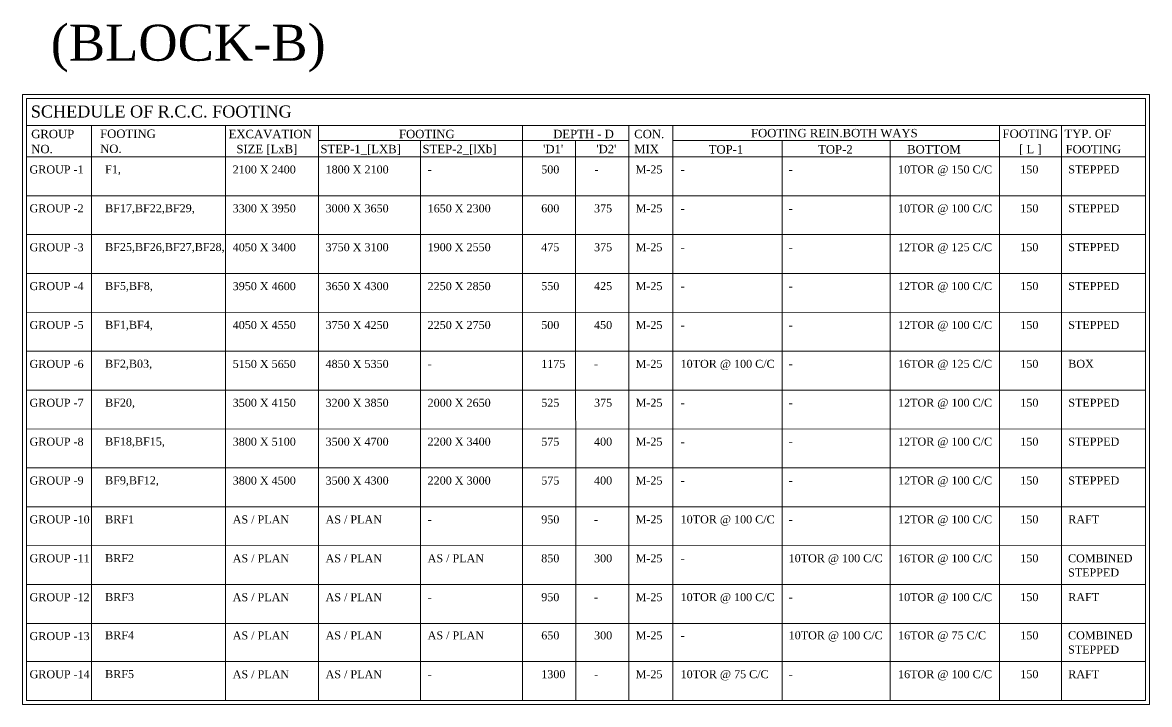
# Model space of a CAD drawing. Header units: inches. Extents: x 10943721 to 11147402, y -2794197 to -2693110.
# Drawn here: x 11049728 to 11063814, y -2713185 to -2704660 of the extents above; entities that cross this region are included whole.
import ezdxf
from ezdxf.enums import TextEntityAlignment as Align

# ---------------------------------------------------------------- set-up
doc = ezdxf.new("R2010")
doc.units = ezdxf.units.IN
doc.header["$LTSCALE"] = 0.5
doc.header["$MEASUREMENT"] = 0
doc.layers.add('S-SHEET', color=251, linetype='Continuous', lineweight=0)
doc.layers.add('S_FOUND-TEXT', color=7, linetype='Continuous', lineweight=0)
doc.styles.add('TEXT', font='times.ttf')

msp = doc.modelspace()

# ---------------------------------------------------------------- linework, layer by layer
at = {"layer": 'S-SHEET', "color": 7}
for p, q in [((11049778, -2705610.7, 0), (11063763.5, -2705609.9, 0)), ((11049778, -2705610.7, 0), (11049778.3, -2713135.9, 0)), ((11063763.5, -2705609.9, 0), (11063763.8, -2713135.1, 0)), ((11049778.2, -2713135.9, 0), (11063763.8, -2713135.1, 0))]:
    msp.add_line(p, q, dxfattribs=at)
at = {"layer": 'S-SHEET'}
for p, q in [((11049778, -2705948.5, 0), (11063763.5, -2705947.8, 0)), ((11050588, -2705948.5, 0), (11050588.7, -2713135.9, 0)), ((11052264, -2705950.6, 0), (11052264.8, -2713135.8, 0)), ((11053425.5, -2705948.3, 0), (11053426, -2713135.7, 0)), ((11055976.7, -2705948.3, 0), (11055977.5, -2713135.6, 0)), ((11057306.6, -2705948.3, 0), (11057307.4, -2713135.5, 0)), ((11057855, -2705948.3, 0), (11057855.7, -2713135.5, 0)), ((11061940.4, -2705947.8, 0), (11061941.2, -2713135.2, 0)), ((11062714.9, -2705947.7, 0), (11062715.6, -2713135.2, 0)), ((11053425.5, -2706134, 0), (11057306.6, -2706134, 0)), ((11054701.1, -2706134, 0), (11054701.6, -2713135.6, 0)), ((11056641.7, -2706134, 0), (11056642.4, -2713135.5, 0)), ((11057855, -2706134, 0), (11061940.4, -2706133.6, 0)), ((11059222.6, -2706133.9, 0), (11059223.3, -2713135.4, 0)), ((11060572.7, -2706133.6, 0), (11060573.5, -2713135.3, 0)), ((11049778, -2706339.1, 0), (11063763.5, -2706338.3, 0)), ((11049778, -2706825.2, 0), (11063763.5, -2706824.4, 0)), ((11049778, -2707311.3, 0), (11063763.5, -2707310.6, 0)), ((11049778, -2707797.4, 0), (11063763.5, -2707796.7, 0)), ((11049778, -2708283.6, 0), (11063763.6, -2708282.8, 0)), ((11049778, -2708769.7, 0), (11063763.6, -2708768.9, 0)), ((11049778.1, -2709255.8, 0), (11063763.7, -2709255, 0)), ((11049778.1, -2709741.9, 0), (11063763.7, -2709741.1, 0)), ((11049778.1, -2710228, 0), (11063763.7, -2710227.3, 0)), ((11049778.1, -2710714.1, 0), (11063763.7, -2710713.4, 0)), ((11049778.1, -2710714.1, 0), (11063763.7, -2710713.4, 0)), ((11049778.2, -2711200.3, 0), (11063763.7, -2711199.5, 0)), ((11049778.2, -2711200.3, 0), (11063763.7, -2711199.5, 0)), ((11049778.2, -2711686.4, 0), (11063763.7, -2711685.6, 0)), ((11049778.2, -2712172.5, 0), (11063763.7, -2712171.7, 0)), ((11049778.3, -2712649.8, 0), (11063763.9, -2712649, 0)), ((11049778.2, -2713135.9, 0), (11063763.8, -2713135.1, 0))]:
    msp.add_line(p, q, dxfattribs=at)
at = {"layer": 'S-SHEET', "color": 7, "elevation": 0}
msp.add_lwpolyline([(11049727.9, -2705560.6), (11063813.8, -2705560.6), (11063813.9, -2713185.2), (11049727.9, -2713185.2)], close=True, dxfattribs=at)

# ---------------------------------------------------------------- texts
at = {"layer": 'S_FOUND-TEXT', "color": 30, "style": 'TEXT'}
for s, height, p in [('(BLOCK-B)  ', 450, (11050081, -2705136.7, 0)), ('SCHEDULE OF R.C.C. FOOTING', 150, (11049831.8, -2705847.1, 0))]:
    msp.add_text(s, height=height, dxfattribs=at).set_placement(p)
at = {"layer": 'S_FOUND-TEXT', "color": 143, "style": 'TEXT'}
for s, p in [('GROUP', (11049836.6, -2706105.8, 0)), ('FOOTING', (11050697.3, -2706102.6, 0)), ('EXCAVATION', (11052303.7, -2706105.8, 0)), ('FOOTING ', (11054433.5, -2706105.6, 0)), ('DEPTH - D', (11056361, -2706105.5, 0)), ('CON.', (11057373.4, -2706105.5, 0)), ('FOOTING REIN.BOTH WAYS', (11058833.2, -2706094.6, 0)), ('FOOTING ', (11061977.2, -2706102.7, 0)), ('TYP. OF', (11062751.7, -2706102.5, 0)), ('NO.', (11049836.6, -2706293.7, 0)), ('NO.', (11050697.3, -2706290.6, 0)), ('SIZE [LxB]', (11052400.8, -2706293.7, 0)), ('STEP-1_[LXB] ', (11053452.1, -2706293.7, 0)), ('STEP-2_[lXb] ', (11054727.7, -2706293.6, 0)), ("'D1'", (11056234.9, -2706293.5, 0)), ("'D2'", (11056899.8, -2706293.5, 0)), ('MIX', (11057373.4, -2706293.5, 0)), ('TOP-1', (11058304.5, -2706297.8, 0)), ('TOP-2', (11059672.2, -2706297.6, 0)), ('BOTTOM', (11060784.6, -2706297.3, 0)), ('[ L ]', (11062183.9, -2706295.1, 0)), ('FOOTING ', (11062764.9, -2706295, 0))]:
    msp.add_text(s, height=105, dxfattribs=at).set_placement(p)
at = {"layer": 'S_FOUND-TEXT', "color": 1, "style": 'TEXT'}
for s, p in [('GROUP -1', (11049815.7, -2706496.8, 0)), ('F1, ', (11050759.9, -2706494.6, 0)), ('2100 X 2400', (11052354.6, -2706497.1, 0)), ('1800 X 2100', (11053515.4, -2706496.8, 0)), ('500', (11056211.3, -2706496.5, 0)), ('M-25', (11057390.9, -2706496.5, 0)), ('10TOR @ 150 C/C ', (11060671.1, -2706496.1, 0)), ('150', (11062199.4, -2706496.1, 0)), ('STEPPED', (11062799, -2706495.9, 0)), ('-', (11054791, -2706496.6, 0)), ('-', (11056876.2, -2706496.4, 0)), ('-', (11057953.3, -2706496.1, 0)), ('-', (11059303.4, -2706495.9, 0)), ('GROUP -10', (11049815.9, -2710871.8, 0)), ('BRF1', (11050760.1, -2710869.7, 0)), ('AS / PLAN', (11052354.8, -2710872.2, 0)), ('AS / PLAN', (11053515.6, -2710871.8, 0)), ('950', (11056211.6, -2710871.6, 0)), ('M-25', (11057391.2, -2710871.6, 0)), ('10TOR @ 100 C/C ', (11057953.6, -2710871.1, 0)), ('12TOR @ 100 C/C ', (11060671.4, -2710871.1, 0)), ('150', (11062199.6, -2710871.1, 0)), ('RAFT', (11062799.2, -2710871, 0)), ('-', (11054791.2, -2710871.7, 0)), ('-', (11056871.5, -2710871.4, 0)), ('-', (11059303.7, -2710871, 0))]:
    msp.add_text(s, height=100, dxfattribs=at).set_placement(p, align=Align.MIDDLE_LEFT)
at = {"layer": 'S_FOUND-TEXT', "color": 202, "style": 'TEXT'}
for s, p in [('GROUP -2', (11049815.7, -2706982.9, 0)), ('BF17,BF22,BF29, ', (11050759.9, -2706980.7, 0)), ('3300 X 3950', (11052354.6, -2706983.2, 0)), ('3000 X 3650', (11053515.4, -2706982.9, 0)), ('1650 X 2300', (11054791, -2706982.7, 0)), ('600', (11056211.3, -2706982.6, 0)), ('375', (11056871.2, -2706982.5, 0)), ('M-25', (11057390.9, -2706982.6, 0)), ('-', (11057953.3, -2706982.2, 0)), ('-', (11059303.4, -2706982, 0)), ('10TOR @ 100 C/C ', (11060671.1, -2706982.2, 0)), ('150', (11062199.4, -2706982.2, 0)), ('STEPPED', (11062799, -2706982, 0)), ('GROUP -11', (11049815.9, -2711357.9, 0)), ('BRF2', (11050760.2, -2711355.8, 0)), ('AS / PLAN', (11052354.9, -2711358.3, 0)), ('AS / PLAN', (11053515.7, -2711357.9, 0)), ('AS / PLAN', (11054791.3, -2711357.8, 0)), ('850', (11056211.6, -2711357.7, 0)), ('300', (11056871.5, -2711357.6, 0)), ('M-25', (11057391.2, -2711357.7, 0)), ('-', (11057953.6, -2711357.3, 0)), ('10TOR @ 100 C/C ', (11059303.7, -2711357.1, 0)), ('16TOR @ 100 C/C ', (11060671.4, -2711357.3, 0)), ('150', (11062199.7, -2711357.3, 0))]:
    msp.add_text(s, height=100, dxfattribs=at).set_placement(p, align=Align.MIDDLE_LEFT)
at = {"layer": 'S_FOUND-TEXT', "color": 3, "style": 'TEXT'}
for s, p in [('GROUP -3', (11049815.7, -2707469, 0)), ('BF25,BF26,BF27,BF28,   ', (11050759.9, -2707466.8, 0)), ('4050 X 3400', (11052354.6, -2707469.3, 0)), ('3750 X 3100', (11053515.4, -2707469, 0)), ('1900 X 2550', (11054791, -2707468.8, 0)), ('475', (11056211.3, -2707468.8, 0)), ('375', (11056871.2, -2707468.6, 0)), ('M-25', (11057390.9, -2707468.8, 0)), ('12TOR @ 125 C/C ', (11060671.1, -2707468.3, 0)), ('150', (11062199.4, -2707468.3, 0)), ('STEPPED', (11062799, -2707468.1, 0)), ('-', (11057953.3, -2707468.3, 0)), ('-', (11059303.4, -2707468.2, 0)), ('GROUP -12', (11049815.9, -2711844.1, 0)), ('BRF3', (11050760.2, -2711841.9, 0)), ('AS / PLAN', (11052354.9, -2711844.4, 0)), ('AS / PLAN', (11053515.7, -2711844.1, 0)), ('950', (11056211.6, -2711843.8, 0)), ('M-25', (11057391.2, -2711843.8, 0)), ('10TOR @ 100 C/C ', (11057953.6, -2711843.4, 0)), ('10TOR @ 100 C/C ', (11060671.4, -2711843.4, 0)), ('150', (11062199.7, -2711843.4, 0)), ('RAFT', (11062799.3, -2711843.2, 0)), ('-', (11054791.3, -2711843.9, 0)), ('-', (11056871.5, -2711843.7, 0)), ('-', (11059303.7, -2711843.2, 0))]:
    msp.add_text(s, height=100, dxfattribs=at).set_placement(p, align=Align.MIDDLE_LEFT)
at = {"layer": 'S_FOUND-TEXT', "color": 4, "style": 'TEXT'}
for s, p in [('GROUP -4', (11049815.7, -2707955.1, 0)), ('BF5,BF8, ', (11050759.9, -2707953, 0)), ('3950 X 4600', (11052354.6, -2707955.5, 0)), ('3650 X 4300', (11053515.4, -2707955.1, 0)), ('2250 X 2850', (11054791, -2707955, 0)), ('550', (11056211.3, -2707954.9, 0)), ('425', (11056871.2, -2707954.7, 0)), ('M-25', (11057390.9, -2707954.9, 0)), ('-', (11057953.3, -2707954.4, 0)), ('-', (11059303.4, -2707954.3, 0)), ('12TOR @ 100 C/C ', (11060671.1, -2707954.4, 0)), ('150', (11062199.4, -2707954.4, 0)), ('STEPPED', (11062799, -2707954.3, 0)), ('COMBINED', (11062796.1, -2711357.1, 0)), ('STEPPED', (11062796.1, -2711535.1, 0)), ('GROUP -13', (11049815.9, -2712330.2, 0)), ('BRF4', (11050760.3, -2712319.2, 0)), ('AS / PLAN', (11052355, -2712321.7, 0)), ('AS / PLAN', (11053515.8, -2712321.3, 0)), ('AS / PLAN', (11054791.4, -2712321.2, 0)), ('650', (11056211.8, -2712321.1, 0)), ('300', (11056871.7, -2712321, 0)), ('M-25', (11057391.4, -2712321.1, 0)), ('-', (11057953.8, -2712320.7, 0)), ('10TOR @ 100 C/C ', (11059303.9, -2712320.5, 0)), ('16TOR @ 75 C/C ', (11060671.6, -2712320.7, 0)), ('150', (11062199.8, -2712320.7, 0)), ('COMBINED', (11062796.1, -2712320.5, 0)), ('STEPPED', (11062796.1, -2712498.5, 0))]:
    msp.add_text(s, height=100, dxfattribs=at).set_placement(p, align=Align.MIDDLE_LEFT)
at = {"layer": 'S_FOUND-TEXT', "color": 5, "style": 'TEXT'}
for s, p in [('GROUP -5', (11049815.8, -2708441.2, 0)), ('BF1,BF4, ', (11050759.9, -2708439.1, 0)), ('4050 X 4550', (11052354.6, -2708441.6, 0)), ('3750 X 4250', (11053515.4, -2708441.2, 0)), ('2250 X 2750', (11054791, -2708441.1, 0)), ('500', (11056211.3, -2708441, 0)), ('450', (11056871.2, -2708440.9, 0)), ('M-25', (11057390.9, -2708441, 0)), ('-', (11057953.4, -2708440.5, 0)), ('-', (11059303.5, -2708440.4, 0)), ('12TOR @ 100 C/C ', (11060671.2, -2708440.5, 0)), ('150', (11062199.4, -2708440.5, 0)), ('STEPPED', (11062799, -2708440.4, 0))]:
    msp.add_text(s, height=100, dxfattribs=at).set_placement(p, align=Align.MIDDLE_LEFT)
at = {"layer": 'S_FOUND-TEXT', "color": 6, "style": 'TEXT'}
for s, p in [('GROUP -6', (11049815.8, -2708927.4, 0)), ('BF2,B03, ', (11050759.9, -2708925.2, 0)), ('5150 X 5650', (11052354.6, -2708927.7, 0)), ('4850 X 5350', (11053515.4, -2708927.4, 0)), ('M-25', (11057391, -2708927.1, 0)), ('10TOR @ 100 C/C ', (11057953.4, -2708926.7, 0)), ('16TOR @ 125 C/C ', (11060671.2, -2708926.7, 0)), ('150', (11062199.4, -2708926.7, 0)), ('BOX', (11062799, -2708926.5, 0)), ('-', (11054791, -2708927.2, 0)), ('1175', (11056211.4, -2708927.1, 0)), ('-', (11056871.3, -2708927, 0)), ('-', (11059303.5, -2708926.5, 0))]:
    msp.add_text(s, height=100, dxfattribs=at).set_placement(p, align=Align.MIDDLE_LEFT)
at = {"layer": 'S_FOUND-TEXT', "color": 7, "style": 'TEXT'}
for s, p in [('GROUP -7', (11049815.9, -2709413.5, 0)), ('BF20,', (11050760, -2709411.3, 0)), ('3500 X 4150', (11052354.7, -2709413.8, 0)), ('3200 X 3850', (11053515.5, -2709413.5, 0)), ('2000 X 2650', (11054791.1, -2709413.3, 0)), ('525', (11056211.4, -2709413.2, 0)), ('375', (11056871.3, -2709413.1, 0)), ('M-25', (11057391.1, -2709413.2, 0)), ('-', (11057953.5, -2709412.8, 0)), ('-', (11059303.6, -2709412.6, 0)), ('12TOR @ 100 C/C ', (11060671.3, -2709412.8, 0)), ('150', (11062199.5, -2709412.8, 0)), ('STEPPED', (11062799.1, -2709412.6, 0))]:
    msp.add_text(s, height=100, dxfattribs=at).set_placement(p, align=Align.MIDDLE_LEFT)
at = {"layer": 'S_FOUND-TEXT', "color": 209, "style": 'TEXT'}
for s, p in [('GROUP -8', (11049815.9, -2709899.6, 0)), ('BF18,BF15,', (11050760, -2709897.4, 0)), ('3800 X 5100', (11052354.7, -2709899.9, 0)), ('3500 X 4700', (11053515.5, -2709899.6, 0)), ('2200 X 3400', (11054791.1, -2709899.4, 0)), ('575', (11056211.4, -2709899.4, 0)), ('400', (11056871.3, -2709899.2, 0)), ('M-25', (11057391, -2709899.4, 0)), ('12TOR @ 100 C/C ', (11060671.2, -2709898.9, 0)), ('150', (11062199.5, -2709898.9, 0)), ('STEPPED', (11062799.1, -2709898.7, 0)), ('-', (11057953.4, -2709898.9, 0)), ('-', (11059303.5, -2709898.7, 0))]:
    msp.add_text(s, height=100, dxfattribs=at).set_placement(p, align=Align.MIDDLE_LEFT)
at = {"layer": 'S_FOUND-TEXT', "color": 11, "style": 'TEXT'}
for s, p in [('GROUP -9', (11049815.9, -2710385.7, 0)), ('BF9,BF12,', (11050760, -2710383.5, 0)), ('3800 X 4500', (11052354.7, -2710386.1, 0)), ('3500 X 4300', (11053515.5, -2710385.7, 0)), ('2200 X 3000', (11054791.1, -2710385.5, 0)), ('575', (11056211.4, -2710385.5, 0)), ('400', (11056871.3, -2710385.3, 0)), ('M-25', (11057391.1, -2710385.5, 0)), ('-', (11057953.5, -2710385, 0)), ('-', (11059303.6, -2710384.9, 0)), ('12TOR @ 100 C/C ', (11060671.3, -2710385, 0)), ('150', (11062199.5, -2710385, 0)), ('STEPPED', (11062799.1, -2710384.8, 0))]:
    msp.add_text(s, height=100, dxfattribs=at).set_placement(p, align=Align.MIDDLE_LEFT)
at = {"layer": 'S_FOUND-TEXT', "color": 160, "true_color": 0x1635e9, "style": 'TEXT'}
for s, p in [('GROUP -14', (11049816.1, -2712807.5, 0)), ('BRF5', (11050760.2, -2712805.3, 0)), ('AS / PLAN', (11052354.9, -2712807.8, 0)), ('AS / PLAN', (11053515.7, -2712807.5, 0)), ('-', (11054791.3, -2712807.3, 0)), ('1300', (11056211.7, -2712807.2, 0)), ('-', (11056871.6, -2712807.1, 0)), ('M-25', (11057391.3, -2712807.2, 0)), ('10TOR @ 75 C/C ', (11057953.7, -2712806.8, 0)), ('-', (11059303.8, -2712806.6, 0)), ('16TOR @ 100 C/C ', (11060671.5, -2712806.8, 0)), ('150', (11062199.7, -2712806.8, 0)), ('RAFT', (11062799.3, -2712806.6, 0))]:
    msp.add_text(s, height=100, dxfattribs=at).set_placement(p, align=Align.MIDDLE_LEFT)

doc.saveas('drawing.dxf')
